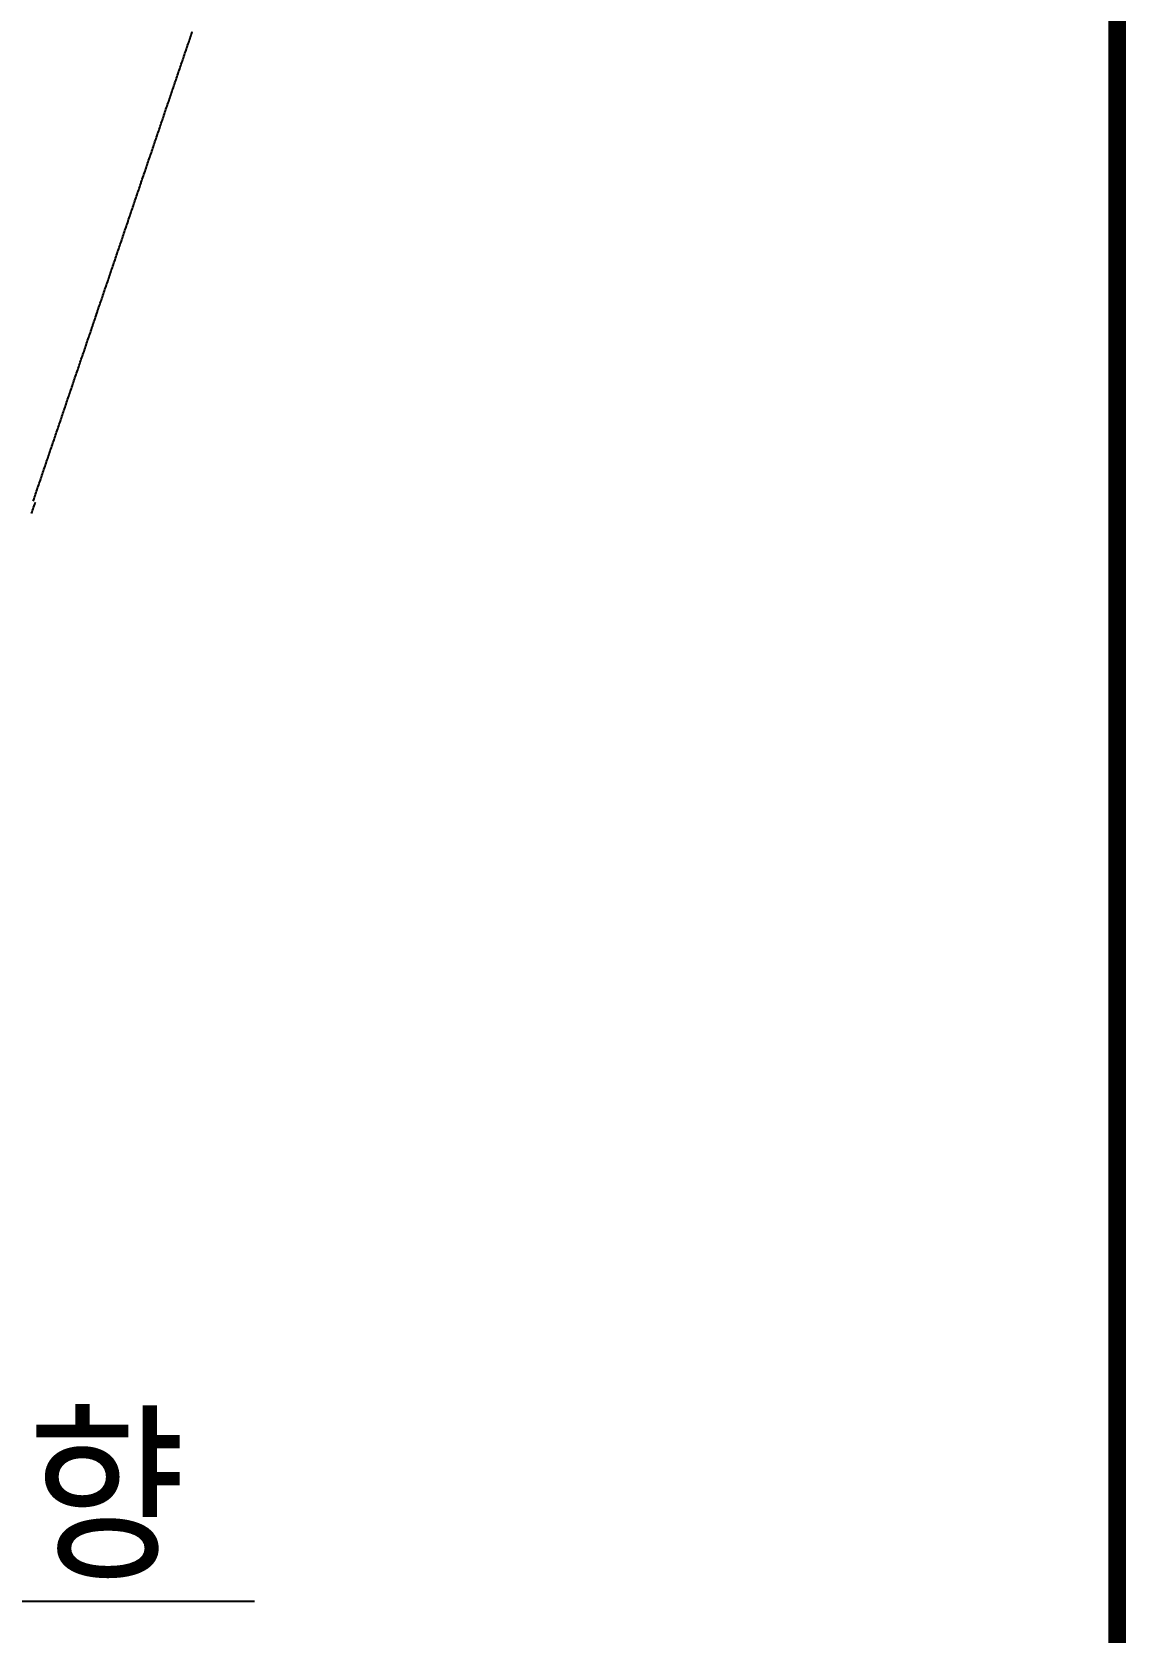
# Model space of a CAD drawing. Header units: inches. Extents: x 0 to 2523, y 0 to 1782.
# Drawn here: x 641.6 to 735, y 801.4 to 938.1 of the extents above; entities that cross this region are included whole.
import ezdxf

# ---------------------------------------------------------------- set-up
doc = ezdxf.new("R2010")
doc.units = ezdxf.units.IN
doc.header["$LTSCALE"] = 12
doc.header["$MEASUREMENT"] = 0
for name, color, linetype in [('CA-ALGN-CNTL', 2, 'Continuous'), ('CA-LEAL', 1, 'Continuous'), ('CA-LEAT', 3, 'Continuous'), ('CZ-LIN1', 7, 'Continuous')]:
    doc.layers.add(name, color=color, linetype=linetype)
doc.styles.add('GHG1', font='Dotum.ttf')

msp = doc.modelspace()

# ---------------------------------------------------------------- linework, layer by layer
at = {"layer": 'CA-ALGN-CNTL'}
for points in [[(641.67, 898), (641.69, 898.08), (641.74, 898.22), (641.78, 898.35), (641.83, 898.48), (641.87, 898.61), (641.92, 898.75), (641.96, 898.88), (642.01, 899.01), (642.05, 899.14), (642.1, 899.28), (642.14, 899.41), (642.19, 899.54), (642.23, 899.67), (642.28, 899.81), (642.32, 899.94), (642.37, 900.07), (642.41, 900.2), (642.46, 900.34), (642.5, 900.47), (642.55, 900.6), (642.59, 900.73), (642.64, 900.87), (642.68, 901), (642.73, 901.13), (642.77, 901.26), (642.82, 901.4), (642.86, 901.53), (642.86, 901.53), (642.91, 901.66), (642.95, 901.8), (643, 901.93), (643.04, 902.06), (643.09, 902.19), (643.13, 902.33), (643.18, 902.46), (643.22, 902.59), (643.27, 902.72), (643.31, 902.86), (643.36, 902.99), (643.4, 903.12), (643.45, 903.25), (643.49, 903.39), (643.54, 903.52), (643.58, 903.65), (643.63, 903.78), (643.67, 903.92), (643.72, 904.05), (643.76, 904.18), (643.81, 904.31), (643.85, 904.45), (643.9, 904.58), (643.94, 904.71), (643.99, 904.84), (644.03, 904.98), (644.08, 905.11), (644.12, 905.24), (644.16, 905.38), (644.21, 905.51), (644.25, 905.64), (644.3, 905.77), (644.33, 905.87), (644.34, 905.91), (644.39, 906.04), (644.43, 906.17), (644.48, 906.3), (644.52, 906.44), (644.57, 906.57), (644.61, 906.7), (644.66, 906.83), (644.7, 906.97), (644.75, 907.1), (644.79, 907.23), (644.84, 907.36), (644.88, 907.5), (644.93, 907.63), (644.97, 907.76), (645.02, 907.89), (645.06, 908.03), (645.11, 908.16), (645.15, 908.29), (645.2, 908.43), (645.24, 908.56), (645.29, 908.69), (645.33, 908.82), (645.38, 908.96), (645.42, 909.09), (645.47, 909.22), (645.51, 909.35), (645.56, 909.49), (645.6, 909.62), (645.65, 909.75), (645.69, 909.88), (645.74, 910.02), (645.78, 910.15), (645.83, 910.28), (645.87, 910.41), (645.92, 910.55), (645.96, 910.68), (646.01, 910.81), (646.05, 910.94), (646.1, 911.08), (646.14, 911.21), (646.19, 911.34), (646.23, 911.47), (646.28, 911.61), (646.32, 911.74), (646.37, 911.87), (646.41, 912.01), (646.46, 912.14), (646.5, 912.27), (646.55, 912.4), (646.59, 912.54), (646.64, 912.67), (646.65, 912.71), (646.67, 912.77), (646.68, 912.8), (646.69, 912.83), (646.73, 912.93), (646.75, 913), (646.77, 913.07), (646.79, 913.13), (646.82, 913.2), (646.86, 913.33), (646.91, 913.46), (646.93, 913.53), (646.95, 913.6), (646.99, 913.73), (647.04, 913.86), (647.07, 913.95), (647.08, 913.99), (647.13, 914.13), (647.15, 914.19), (647.17, 914.26), (647.2, 914.33), (647.22, 914.39), (647.26, 914.52), (647.31, 914.66), (647.35, 914.79), (647.4, 914.92), (647.44, 915.06), (647.49, 915.19), (647.53, 915.32), (647.58, 915.45), (647.62, 915.59), (647.67, 915.72), (647.71, 915.85), (647.76, 915.98), (647.8, 916.12), (647.85, 916.25), (647.89, 916.38), (647.94, 916.51), (647.98, 916.65), (648.03, 916.78), (648.07, 916.91), (648.12, 917.04), (648.16, 917.18), (648.21, 917.31), (648.25, 917.44), (648.3, 917.57), (648.34, 917.71), (648.39, 917.84), (648.43, 917.97), (648.48, 918.1), (648.52, 918.24), (648.57, 918.37), (648.61, 918.5), (648.66, 918.64), (648.7, 918.77), (648.75, 918.9), (648.79, 919.03), (648.84, 919.17), (648.88, 919.3), (648.93, 919.43), (648.97, 919.56), (649.02, 919.7), (649.06, 919.83), (649.11, 919.96), (649.15, 920.09), (649.2, 920.23), (649.24, 920.36), (649.29, 920.49), (649.33, 920.62), (649.38, 920.76), (649.42, 920.89), (649.47, 921.02), (649.51, 921.15), (649.56, 921.29), (649.6, 921.42), (649.6, 921.42), (649.65, 921.55), (649.69, 921.68), (649.74, 921.82), (649.78, 921.95), (649.82, 922.08), (649.87, 922.22), (649.91, 922.35), (649.96, 922.48), (650, 922.61), (650.05, 922.75), (650.09, 922.88), (650.14, 923.01), (650.18, 923.14), (650.23, 923.28), (650.27, 923.41), (650.32, 923.54), (650.36, 923.67), (650.41, 923.81), (650.45, 923.94), (650.5, 924.07), (650.54, 924.2), (650.59, 924.34), (650.63, 924.47), (650.68, 924.6), (650.72, 924.73), (650.77, 924.87), (650.81, 925), (650.86, 925.13), (650.88, 925.2), (650.9, 925.27), (650.95, 925.4), (650.99, 925.53), (651.04, 925.66), (651.08, 925.8), (651.13, 925.93), (651.17, 926.06), (651.22, 926.19), (651.26, 926.33), (651.31, 926.46), (651.35, 926.59), (651.4, 926.72), (651.44, 926.86), (651.49, 926.99), (651.53, 927.12), (651.58, 927.25), (651.62, 927.39), (651.67, 927.52), (651.71, 927.65), (651.76, 927.78), (651.8, 927.92), (651.85, 928.05), (651.89, 928.18), (651.94, 928.31), (651.98, 928.45), (652.03, 928.58), (652.07, 928.71), (652.12, 928.85), (652.16, 928.98), (652.21, 929.11), (652.25, 929.24), (652.3, 929.38), (652.34, 929.51), (652.39, 929.64), (652.43, 929.77), (652.48, 929.91), (652.52, 930.04), (652.57, 930.17), (652.61, 930.3), (652.65, 930.44), (652.7, 930.57), (652.74, 930.7), (652.79, 930.83), (652.83, 930.97), (652.88, 931.1), (652.92, 931.23), (652.97, 931.36), (653.01, 931.5), (653.06, 931.63), (653.1, 931.76), (653.15, 931.89), (653.19, 932.03), (653.24, 932.16), (653.28, 932.29), (653.33, 932.43), (653.37, 932.56), (653.42, 932.69), (653.46, 932.82), (653.51, 932.96), (653.55, 933.09), (653.6, 933.22), (653.64, 933.35), (653.69, 933.49), (653.73, 933.62), (653.78, 933.75), (653.82, 933.88), (653.87, 934.02), (653.91, 934.15), (653.96, 934.28), (654, 934.41), (654.05, 934.55), (654.09, 934.68), (654.14, 934.81), (654.18, 934.94), (654.23, 935.08), (654.27, 935.21), (654.32, 935.34), (654.36, 935.48), (654.41, 935.61), (654.45, 935.74), (654.5, 935.87), (654.54, 936.01), (654.59, 936.14), (654.63, 936.27), (654.68, 936.4), (654.72, 936.54), (654.77, 936.67), (654.81, 936.8), (654.86, 936.93), (654.9, 937.07), (654.95, 937.2), (654.99, 937.33), (655.04, 937.46), (655.08, 937.6), (655.13, 937.73), (655.17, 937.86), (655.22, 937.99), (655.26, 938.13)], [(641.53, 896.95), (641.58, 897.09), (641.62, 897.22), (641.67, 897.35), (641.71, 897.48), (641.76, 897.62), (641.8, 897.75), (641.85, 897.88), (641.87, 897.94)]]:
    msp.add_lwpolyline(points, dxfattribs=at)
at = {"layer": 'CA-LEAL', "color": 1}
msp.add_line((596.68, 804.03), (660.56, 804.03), dxfattribs=at)
at = {"layer": 'CZ-LIN1', "const_width": 1.5}
msp.add_lwpolyline([(263.19, 1206.23), (734.25, 1206.23), (734.25, 676.89), (263.19, 676.89)], close=True, dxfattribs=at)

# ---------------------------------------------------------------- texts
at = {"layer": 'CA-LEAT', "style": 'GHG1', "width": 0.9}
msp.add_text('울산 방향', height=12, dxfattribs=at).set_placement((596.58, 807.25))

doc.saveas('drawing.dxf')
